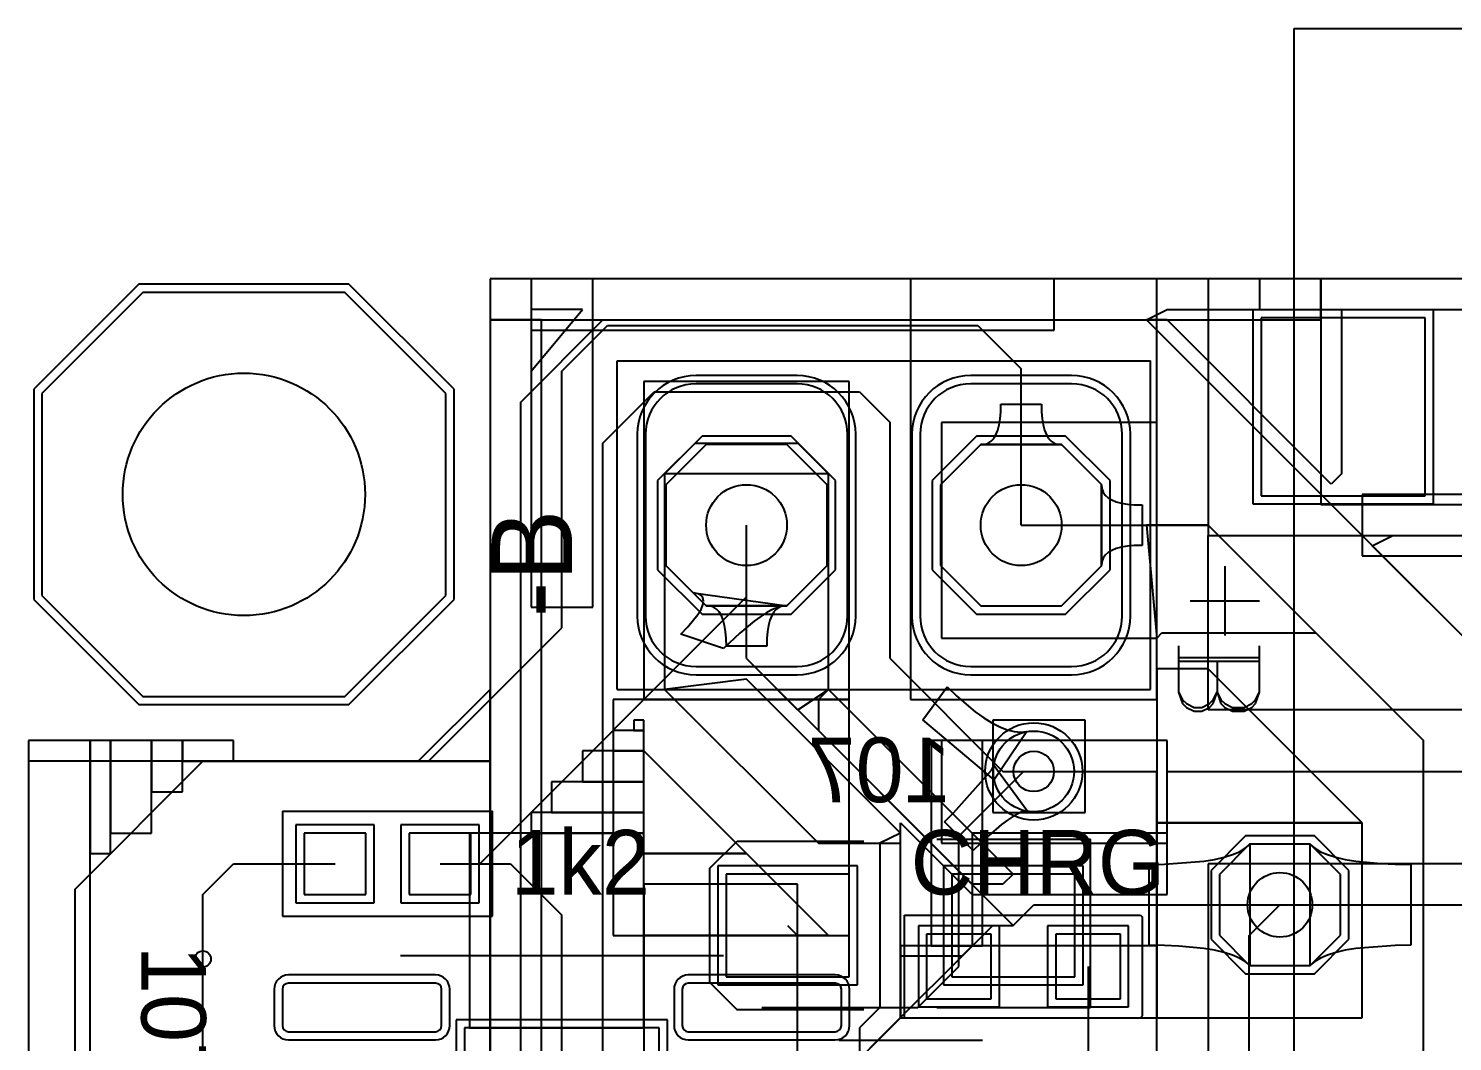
# Model space of a CAD drawing. Header units: millimetres. Extents: x 57.6 to 115.3, y 47.5 to 119.3.
# Drawn here: x 58.42 to 76.05, y 106.77 to 119.3 of the extents above; entities that cross this region are included whole.
import ezdxf

# ---------------------------------------------------------------- set-up
doc = ezdxf.new("R2010")
doc.units = ezdxf.units.MM
for name, color, linetype in [('BottomLayer', 5, 'Continuous'), ('BottomOverlay', 54, 'Continuous'), ('BottomSolder', 6, 'Continuous'), ('PadHoleLayer', 156, 'Continuous'), ('TopLayer', 1, 'Continuous'), ('TopOverlay', 2, 'Continuous'), ('TopSolder', 216, 'Continuous'), ('ViaHoleLayer', 16, 'Continuous')]:
    doc.layers.add(name, color=color, linetype=linetype)

msp = doc.modelspace()

# ---------------------------------------------------------------- linework, layer by layer
at = {"layer": 'BottomLayer'}
for p, q in [((64.135, 116.205), (64.135, 115.697)), ((74.422, 116.205), (64.135, 116.205)), ((74.422, 116.205), (74.422, 113.411)), ((78.105, 116.205), (74.422, 116.205)), ((74.422, 115.697), (74.422, 116.205)), ((59.837, 116.038), (58.587, 114.788)), ((62.337, 116.038), (59.837, 116.038)), ((63.587, 114.788), (62.337, 116.038)), ((64.135, 115.697), (74.422, 115.697)), ((64.135, 115.697), (64.135, 104.775)), ((64.77, 115.697), (64.135, 115.697)), ((64.516, 114.681), (65.532, 115.697)), ((64.643, 115.062), (65.278, 115.824)), ((65.278, 115.824), (64.643, 115.824)), ((64.643, 115.824), (64.643, 115.062)), ((64.77, 104.775), (64.77, 115.697)), ((65.532, 115.697), (72.263, 115.697)), ((72.263, 115.697), (72.517, 115.824)), ((72.263, 115.697), (77.694, 110.266)), ((72.517, 115.697), (72.263, 115.697)), ((72.517, 115.824), (74.676, 115.824)), ((74.549, 113.665), (72.517, 115.697)), ((74.676, 115.824), (74.676, 113.792)), ((58.587, 114.788), (58.587, 112.288)), ((63.587, 112.288), (63.587, 114.788)), ((65.532, 114.173), (66.167, 114.808)), ((66.167, 114.808), (68.707, 114.808)), ((68.707, 114.808), (69.088, 114.427)), ((64.516, 106.172), (64.516, 114.681)), ((69.088, 111.506), (69.088, 114.427)), ((69.723, 114.427), (69.723, 111.76)), ((72.39, 114.427), (69.723, 114.427)), ((72.39, 111.76), (72.39, 114.427)), ((65.532, 103.886), (65.532, 114.173)), ((66.294, 113.792), (66.675, 114.173)), ((66.81, 114.157), (66.31, 113.657)), ((66.675, 114.173), (67.945, 114.173)), ((67.81, 114.157), (66.81, 114.157)), ((68.31, 113.657), (67.81, 114.157)), ((67.945, 114.173), (68.326, 113.792)), ((70.21, 114.157), (69.71, 113.657)), ((71.21, 114.157), (70.21, 114.157)), ((71.71, 113.657), (71.21, 114.157)), ((66.294, 113.792), (66.294, 111.125)), ((68.326, 113.792), (66.294, 113.792)), ((68.326, 113.792), (66.294, 113.792)), ((68.326, 111.125), (68.326, 113.792)), ((74.676, 113.792), (74.549, 113.665)), ((66.31, 113.657), (66.31, 112.657)), ((68.31, 112.657), (68.31, 113.657)), ((69.71, 113.657), (69.71, 112.657)), ((71.705, 112.657), (71.705, 113.657)), ((71.705, 113.657), (71.71, 113.609)), ((71.71, 112.657), (71.71, 113.657)), ((71.71, 113.609), (71.725, 113.567)), ((71.725, 113.567), (71.75, 113.529)), ((71.75, 113.529), (71.786, 113.497)), ((71.786, 113.497), (71.831, 113.469)), ((71.831, 113.469), (71.886, 113.447)), ((71.886, 113.447), (71.951, 113.429)), ((71.951, 113.429), (72.026, 113.417)), ((72.026, 113.417), (72.111, 113.409)), ((72.111, 113.409), (72.207, 113.407)), ((72.207, 113.407), (72.207, 112.907)), ((74.422, 113.411), (78.105, 113.411)), ((74.93, 113.538), (74.93, 112.776)), ((91.186, 113.538), (74.93, 113.538)), ((67.31, 111.506), (67.31, 113.157)), ((70.71, 113.157), (73.025, 113.157)), ((72.263, 113.157), (72.39, 111.76)), ((73.025, 113.157), (72.263, 113.157)), ((73.025, 113.157), (75.692, 110.49)), ((74.358, 111.823), (73.025, 113.157)), ((75.057, 112.903), (75.311, 113.03)), ((75.311, 113.03), (76.962, 113.03)), ((71.831, 112.845), (71.786, 112.817)), ((71.886, 112.867), (71.831, 112.845)), ((71.951, 112.885), (71.886, 112.867)), ((72.026, 112.897), (71.951, 112.885)), ((72.111, 112.905), (72.026, 112.897)), ((72.207, 112.907), (72.111, 112.905)), ((76.708, 111.252), (75.057, 112.903)), ((71.71, 112.705), (71.705, 112.657)), ((71.725, 112.747), (71.71, 112.705)), ((71.75, 112.785), (71.725, 112.747)), ((71.786, 112.817), (71.75, 112.785)), ((74.93, 112.776), (91.186, 112.776)), ((66.31, 112.657), (66.81, 112.157)), ((67.81, 112.157), (68.31, 112.657)), ((69.71, 112.657), (70.21, 112.157)), ((71.21, 112.157), (71.71, 112.657)), ((58.587, 112.288), (59.837, 111.038)), ((62.337, 111.038), (63.587, 112.288)), ((66.81, 112.157), (67.81, 112.157)), ((66.859, 112.159), (66.812, 112.164)), ((66.812, 112.164), (67.808, 112.164)), ((66.901, 112.144), (66.859, 112.159)), ((66.939, 112.119), (66.901, 112.144)), ((67.719, 112.144), (67.681, 112.119)), ((67.761, 112.159), (67.719, 112.144)), ((67.808, 112.164), (67.761, 112.159)), ((70.21, 112.157), (71.21, 112.157)), ((66.971, 112.083), (66.939, 112.119)), ((66.998, 112.038), (66.971, 112.083)), ((67.02, 111.983), (66.998, 112.038)), ((67.038, 111.917), (67.02, 111.983)), ((67.6, 111.983), (67.582, 111.917)), ((67.622, 112.038), (67.6, 111.983)), ((67.649, 112.083), (67.622, 112.038)), ((67.681, 112.119), (67.649, 112.083)), ((67.05, 111.842), (67.038, 111.917)), ((67.058, 111.756), (67.05, 111.842)), ((67.57, 111.842), (67.562, 111.756)), ((67.582, 111.917), (67.57, 111.842)), ((72.39, 111.76), (72.453, 111.823)), ((72.453, 111.823), (74.358, 111.823)), ((67.06, 111.66), (67.058, 111.756)), ((67.56, 111.66), (67.06, 111.66)), ((67.562, 111.756), (67.56, 111.66)), ((69.723, 111.76), (72.39, 111.76)), ((67.31, 111.506), (70.612, 108.204)), ((69.088, 111.506), (70.485, 110.109)), ((67.31, 111.252), (66.294, 111.125)), ((69.215, 109.347), (67.31, 111.252)), ((73.025, 111.379), (72.39, 111.379)), ((72.39, 111.379), (72.39, 109.474)), ((74.93, 109.474), (73.025, 111.379)), ((64.135, 111.125), (63.246, 110.236)), ((64.135, 110.236), (64.135, 111.125)), ((66.294, 111.125), (68.326, 111.125)), ((66.294, 111.125), (68.199, 109.22)), ((67.691, 111.125), (68.326, 111.125)), ((68.199, 110.617), (67.691, 111.125)), ((67.945, 110.871), (68.326, 111.125)), ((68.326, 111.125), (68.199, 110.998)), ((68.326, 111.125), (70.612, 108.839)), ((69.494, 110.747), (69.792, 111.156)), ((69.792, 111.156), (69.913, 111.039)), ((59.837, 111.038), (62.337, 111.038)), ((68.199, 110.998), (68.199, 110.617)), ((69.913, 111.039), (70.14, 110.847)), ((70.104, 108.712), (67.945, 110.871)), ((70.377, 110.007), (69.494, 110.747)), ((70.14, 110.847), (70.247, 110.771)), ((70.247, 110.771), (70.348, 110.709)), ((70.358, 110.744), (70.358, 109.601)), ((71.501, 110.744), (70.358, 110.744)), ((71.501, 109.601), (71.501, 110.744)), ((70.348, 110.709), (70.445, 110.66)), ((70.782, 110.602), (70.377, 110.007)), ((70.445, 110.66), (70.536, 110.625)), ((70.536, 110.625), (70.623, 110.604)), ((70.623, 110.604), (70.705, 110.596)), ((70.705, 110.596), (70.782, 110.602)), ((75.692, 106.172), (75.692, 110.49)), ((58.42, 110.236), (58.42, 104.775)), ((64.135, 110.236), (58.42, 110.236)), ((63.246, 110.236), (64.135, 110.236)), ((64.135, 104.775), (64.135, 110.236)), ((66.04, 109.093), (66.04, 110.363)), ((66.04, 110.363), (67.31, 109.093)), ((70.485, 110.109), (70.866, 110.109)), ((70.358, 109.601), (71.501, 109.601)), ((69.215, 109.347), (68.961, 109.22)), ((69.215, 107.823), (69.215, 109.474)), ((69.215, 109.474), (70.104, 108.585)), ((69.215, 109.22), (69.215, 109.347)), ((69.215, 107.061), (69.215, 109.347)), ((72.39, 109.474), (72.39, 107.061)), ((74.93, 109.474), (72.39, 109.474)), ((72.39, 109.474), (74.93, 109.474)), ((74.93, 107.061), (74.93, 109.474)), ((68.199, 109.22), (69.215, 109.22)), ((68.961, 109.22), (68.961, 107.188)), ((73.539, 109.208), (73.164, 108.833)), ((73.412, 109.116), (73.483, 109.158)), ((73.483, 109.158), (73.54, 109.205)), ((74.289, 109.208), (73.539, 109.208)), ((73.54, 109.205), (73.54, 107.711)), ((74.664, 108.833), (74.289, 109.208)), ((67.31, 109.093), (66.04, 109.093)), ((66.04, 109.093), (67.31, 109.093)), ((66.04, 108.077), (66.04, 109.093)), ((67.31, 109.093), (68.326, 108.077)), ((72.294, 108.958), (72.486, 108.96)), ((72.294, 107.958), (72.294, 108.958)), ((72.486, 108.96), (72.973, 108.997)), ((72.973, 108.997), (73.105, 109.02)), ((73.105, 109.02), (73.222, 109.047)), ((73.222, 109.047), (73.325, 109.079)), ((73.325, 109.079), (73.412, 109.116)), ((68.58, 108.839), (67.056, 108.839)), ((67.056, 108.839), (67.056, 107.569)), ((68.58, 107.569), (68.58, 108.839)), ((71.374, 108.839), (69.85, 108.839)), ((69.85, 108.839), (69.85, 107.569)), ((70.612, 108.839), (70.485, 108.712)), ((71.374, 107.569), (71.374, 108.839)), ((73.164, 108.833), (73.164, 108.083)), ((74.664, 108.083), (74.664, 108.833)), ((66.04, 108.712), (66.04, 106.426)), ((67.942, 108.712), (66.04, 108.712)), ((67.942, 106.426), (67.942, 108.712)), ((70.485, 108.712), (70.104, 108.712)), ((70.104, 108.585), (70.104, 107.95)), ((70.612, 108.204), (70.866, 108.458)), ((70.866, 108.458), (73.914, 108.458)), ((68.326, 108.077), (66.04, 108.077)), ((67.818, 108.204), (67.942, 108.08)), ((67.942, 106.106), (67.942, 108.08)), ((68.842, 106.688), (70.358, 108.204)), ((70.358, 108.204), (70.612, 108.204)), ((73.164, 108.083), (73.539, 107.708)), ((74.289, 107.708), (74.664, 108.083)), ((69.215, 107.95), (69.215, 107.061)), ((72.39, 107.95), (69.215, 107.95)), ((70.104, 107.95), (69.977, 107.823)), ((72.486, 107.956), (72.294, 107.958)), ((72.39, 107.061), (72.39, 107.95)), ((72.664, 107.948), (72.486, 107.956)), ((72.973, 107.919), (72.664, 107.948)), ((73.105, 107.896), (72.973, 107.919)), ((69.977, 107.823), (69.215, 107.823)), ((73.222, 107.869), (73.105, 107.896)), ((73.325, 107.837), (73.222, 107.869)), ((73.412, 107.8), (73.325, 107.837)), ((73.483, 107.758), (73.412, 107.8)), ((73.54, 107.711), (73.483, 107.758)), ((67.056, 107.569), (68.58, 107.569)), ((69.85, 107.569), (71.374, 107.569)), ((73.539, 107.708), (74.289, 107.708)), ((68.961, 107.188), (68.707, 106.934)), ((68.707, 106.553), (69.215, 107.061)), ((69.215, 107.061), (72.39, 107.061)), ((72.39, 107.061), (74.93, 107.061)), ((68.707, 106.934), (68.707, 106.553))]:
    msp.add_line(p, q, dxfattribs=at)
msp.add_circle((70.866, 110.109), 0.5, dxfattribs=at)
at = {"layer": 'BottomOverlay'}
for p, q in [((66.857, 108.912), (67.192, 109.246)), ((67.192, 109.246), (67.416, 109.246)), ((67.416, 109.246), (68.762, 109.246)), ((69.665, 109.271), (71.011, 109.271)), ((70.427, 109.271), (71.57, 109.271)), ((70.76, 109.271), (71.57, 109.271)), ((71.57, 107.188), (71.57, 109.271)), ((66.857, 108.687), (66.857, 108.912)), ((66.857, 107.728), (66.857, 108.687)), ((66.857, 107.495), (66.857, 107.728)), ((66.857, 107.495), (67.189, 107.163)), ((67.189, 107.163), (67.422, 107.163)), ((67.422, 107.163), (68.762, 107.163)), ((69.665, 107.188), (71.011, 107.188)), ((70.351, 107.188), (71.57, 107.188)), ((70.506, 107.188), (71.57, 107.188)), ((68.453, 106.782), (70.231, 106.782))]:
    msp.add_line(p, q, dxfattribs=at)
at = {"layer": 'BottomSolder'}
for p, q in [((59.786, 116.14), (58.485, 114.839)), ((62.388, 116.14), (59.786, 116.14)), ((63.689, 114.839), (62.388, 116.14)), ((58.485, 114.839), (58.485, 112.237)), ((63.689, 112.237), (63.689, 114.839)), ((66.759, 114.259), (66.208, 113.708)), ((67.861, 114.259), (66.759, 114.259)), ((68.412, 113.708), (67.861, 114.259)), ((70.159, 114.259), (69.608, 113.708)), ((71.261, 114.259), (70.159, 114.259)), ((71.812, 113.708), (71.261, 114.259)), ((66.208, 113.708), (66.208, 112.606)), ((68.412, 112.606), (68.412, 113.708)), ((69.608, 113.708), (69.608, 112.606)), ((71.812, 112.606), (71.812, 113.708)), ((66.208, 112.606), (66.759, 112.055)), ((67.861, 112.055), (68.412, 112.606)), ((69.608, 112.606), (70.159, 112.055)), ((71.261, 112.055), (71.812, 112.606)), ((58.485, 112.237), (59.786, 110.936)), ((62.388, 110.936), (63.689, 112.237)), ((66.759, 112.055), (67.861, 112.055)), ((70.159, 112.055), (71.261, 112.055)), ((59.786, 110.936), (62.388, 110.936)), ((73.488, 109.31), (73.062, 108.884)), ((74.34, 109.31), (73.488, 109.31)), ((74.766, 108.884), (74.34, 109.31)), ((68.682, 108.941), (66.954, 108.941)), ((66.954, 108.941), (66.954, 107.467)), ((68.682, 107.467), (68.682, 108.941)), ((71.476, 108.941), (69.748, 108.941)), ((69.748, 108.941), (69.748, 107.467)), ((71.476, 107.467), (71.476, 108.941)), ((73.062, 108.884), (73.062, 108.032)), ((74.766, 108.032), (74.766, 108.884)), ((73.062, 108.032), (73.488, 107.606)), ((74.34, 107.606), (74.766, 108.032)), ((73.488, 107.606), (74.34, 107.606)), ((66.954, 107.467), (68.682, 107.467)), ((69.748, 107.467), (71.476, 107.467))]:
    msp.add_line(p, q, dxfattribs=at)
msp.add_circle((70.866, 110.109), 0.602, dxfattribs=at)
at = {"layer": 'PadHoleLayer'}
for centre, radius in [((61.087, 113.538), 1.5), ((67.31, 113.157), 0.5), ((70.71, 113.157), 0.5), ((73.914, 108.458), 0.4)]:
    msp.add_circle(centre, radius, dxfattribs=at)
at = {"layer": 'TopLayer'}
for p, q in [((64.643, 116.205), (64.643, 115.57)), ((71.12, 116.205), (64.643, 116.205)), ((64.643, 116.205), (64.643, 112.141)), ((65.405, 116.205), (64.643, 116.205)), ((65.405, 112.141), (65.405, 116.205)), ((69.342, 116.205), (69.342, 110.998)), ((72.39, 116.205), (69.342, 116.205)), ((71.12, 115.57), (71.12, 116.205)), ((72.39, 110.998), (72.39, 116.205)), ((73.025, 116.205), (73.025, 113.03)), ((78.359, 116.205), (73.025, 116.205)), ((73.66, 116.205), (73.66, 115.824)), ((79.756, 116.205), (73.66, 116.205)), ((59.837, 116.038), (58.587, 114.788)), ((62.337, 116.038), (59.837, 116.038)), ((63.587, 114.788), (62.337, 116.038)), ((73.66, 115.824), (79.756, 115.824)), ((75.712, 115.721), (73.68, 115.721)), ((73.68, 115.721), (73.68, 113.521)), ((75.712, 113.521), (75.712, 115.721)), ((64.643, 115.57), (71.12, 115.57)), ((65.024, 115.062), (65.59, 115.628)), ((65.59, 115.628), (70.173, 115.628)), ((70.173, 115.628), (70.71, 115.091)), ((65.024, 111.887), (65.024, 115.062)), ((70.71, 113.157), (70.71, 115.091)), ((58.587, 114.788), (58.587, 112.288)), ((63.587, 112.288), (63.587, 114.788)), ((66.04, 114.935), (66.04, 110.998)), ((68.58, 114.935), (66.04, 114.935)), ((67.935, 114.907), (66.685, 114.907)), ((68.58, 110.998), (68.58, 114.935)), ((71.335, 114.907), (70.085, 114.907)), ((70.458, 114.558), (70.46, 114.654)), ((70.46, 114.654), (70.96, 114.654)), ((70.96, 114.654), (70.962, 114.558)), ((70.438, 114.397), (70.45, 114.472)), ((70.45, 114.472), (70.458, 114.558)), ((70.962, 114.558), (70.97, 114.472)), ((70.97, 114.472), (70.982, 114.397)), ((66.06, 114.282), (66.06, 112.032)), ((68.56, 112.032), (68.56, 114.282)), ((69.46, 114.282), (69.46, 112.032)), ((70.371, 114.231), (70.398, 114.276)), ((70.398, 114.276), (70.42, 114.331)), ((70.42, 114.331), (70.438, 114.397)), ((70.982, 114.397), (71, 114.331)), ((71, 114.331), (71.022, 114.276)), ((71.022, 114.276), (71.049, 114.231)), ((71.96, 112.032), (71.96, 114.282)), ((66.81, 114.157), (66.31, 113.657)), ((67.81, 114.157), (66.81, 114.157)), ((68.31, 113.657), (67.81, 114.157)), ((70.21, 114.157), (69.71, 113.657)), ((71.21, 114.157), (70.21, 114.157)), ((70.212, 114.15), (70.259, 114.155)), ((71.208, 114.15), (70.212, 114.15)), ((70.259, 114.155), (70.301, 114.17)), ((70.301, 114.17), (70.339, 114.195)), ((70.339, 114.195), (70.371, 114.231)), ((71.049, 114.231), (71.081, 114.195)), ((71.081, 114.195), (71.119, 114.17)), ((71.119, 114.17), (71.161, 114.155)), ((71.161, 114.155), (71.208, 114.15)), ((71.71, 113.657), (71.21, 114.157)), ((66.31, 113.657), (66.31, 112.657)), ((68.31, 112.657), (68.31, 113.657)), ((69.71, 113.657), (69.71, 112.657)), ((71.71, 112.657), (71.71, 113.657)), ((73.68, 113.521), (75.712, 113.521)), ((67.31, 112.268), (67.31, 113.157)), ((73.025, 113.03), (78.359, 113.03)), ((73.025, 110.871), (73.025, 113.03)), ((73.025, 113.03), (88.265, 113.03)), ((66.31, 112.657), (66.81, 112.157)), ((67.81, 112.157), (68.31, 112.657)), ((69.71, 112.657), (70.21, 112.157)), ((71.21, 112.157), (71.71, 112.657)), ((66.71, 112.308), (66.655, 112.321)), ((66.655, 112.321), (67.809, 112.16)), ((66.748, 112.286), (66.71, 112.308)), ((58.587, 112.288), (59.837, 111.038)), ((62.337, 111.038), (63.587, 112.288)), ((64.008, 108.966), (67.31, 112.268)), ((64.643, 112.141), (65.405, 112.141)), ((66.747, 112.115), (66.771, 112.171)), ((66.771, 112.256), (66.748, 112.286)), ((66.779, 112.218), (66.771, 112.256)), ((66.771, 112.171), (66.779, 112.218)), ((66.81, 112.157), (67.81, 112.157)), ((67.696, 112.139), (67.632, 112.113)), ((67.755, 112.155), (67.696, 112.139)), ((67.809, 112.16), (67.755, 112.155)), ((70.21, 112.157), (71.21, 112.157)), ((66.582, 111.897), (66.707, 112.051)), ((66.707, 112.051), (66.747, 112.115)), ((67.405, 111.969), (67.227, 111.821)), ((67.486, 112.028), (67.405, 111.969)), ((67.562, 112.075), (67.486, 112.028)), ((67.632, 112.113), (67.562, 112.075)), ((63.373, 110.236), (65.024, 111.887)), ((66.495, 111.807), (66.582, 111.897)), ((67.026, 111.63), (66.495, 111.807)), ((67.227, 111.821), (67.026, 111.63)), ((66.685, 111.407), (67.935, 111.407)), ((70.085, 111.407), (71.335, 111.407)), ((59.837, 111.038), (62.337, 111.038)), ((65.659, 110.998), (65.659, 108.077)), ((68.58, 110.998), (65.659, 110.998)), ((66.04, 110.998), (68.58, 110.998)), ((68.58, 108.077), (68.58, 110.998)), ((69.342, 110.998), (72.39, 110.998)), ((65.913, 110.744), (65.913, 110.617)), ((66.04, 110.744), (65.913, 110.744)), ((66.04, 110.617), (66.04, 110.744)), ((88.265, 110.871), (73.025, 110.871)), ((65.659, 110.617), (65.659, 110.363)), ((66.04, 110.617), (65.659, 110.617)), ((65.913, 110.617), (66.04, 110.617)), ((66.04, 110.363), (66.04, 110.617)), ((58.42, 110.49), (58.42, 101.092)), ((59.182, 110.49), (58.42, 110.49)), ((59.182, 110.49), (59.182, 109.093)), ((59.436, 110.49), (59.182, 110.49)), ((59.182, 101.092), (59.182, 110.49)), ((59.436, 110.49), (59.436, 109.347)), ((59.944, 110.49), (59.436, 110.49)), ((59.436, 109.093), (59.436, 110.49)), ((59.944, 110.49), (59.944, 109.855)), ((60.325, 110.49), (59.944, 110.49)), ((59.944, 109.347), (59.944, 110.49)), ((60.325, 110.49), (60.325, 110.236)), ((60.96, 110.49), (60.325, 110.49)), ((60.325, 109.855), (60.325, 110.49)), ((60.96, 110.236), (60.96, 110.49)), ((69.596, 110.49), (69.596, 107.95)), ((70.231, 110.49), (69.596, 110.49)), ((69.723, 110.49), (69.723, 109.22)), ((72.517, 110.49), (69.723, 110.49)), ((70.231, 107.95), (70.231, 110.49)), ((72.517, 109.22), (72.517, 110.49)), ((58.997, 108.654), (60.579, 110.236)), ((60.325, 110.236), (60.96, 110.236)), ((60.579, 110.236), (63.373, 110.236)), ((65.278, 110.363), (65.278, 109.982)), ((66.04, 110.363), (65.278, 110.363)), ((65.659, 110.363), (66.04, 110.363)), ((66.04, 109.982), (66.04, 110.363)), ((69.875, 109.599), (70.342, 110.125)), ((69.939, 109.309), (70.739, 110.109)), ((70.342, 110.125), (70.363, 110.161)), ((70.363, 110.161), (70.372, 110.188)), ((70.372, 110.188), (70.792, 109.615)), ((70.739, 110.109), (70.866, 110.109)), ((70.866, 110.109), (72.39, 110.109)), ((72.39, 102.108), (72.39, 110.109)), ((72.517, 110.109), (92.456, 110.109)), ((59.944, 109.855), (60.325, 109.855)), ((64.897, 109.982), (64.897, 109.601)), ((66.04, 109.982), (64.897, 109.982)), ((65.278, 109.982), (66.04, 109.982)), ((66.04, 109.601), (66.04, 109.982)), ((64.643, 109.601), (64.643, 109.347)), ((66.04, 109.601), (64.643, 109.601)), ((64.897, 109.601), (66.04, 109.601)), ((66.04, 109.347), (66.04, 109.601)), ((69.762, 109.486), (69.875, 109.599)), ((70.116, 109.132), (69.762, 109.486)), ((70.539, 109.507), (70.468, 109.453)), ((70.603, 109.549), (70.539, 109.507)), ((70.66, 109.582), (70.603, 109.549)), ((70.711, 109.603), (70.66, 109.582)), ((70.755, 109.614), (70.711, 109.603)), ((70.792, 109.615), (70.755, 109.614)), ((59.436, 109.347), (59.944, 109.347)), ((62.596, 109.347), (61.834, 109.347)), ((61.834, 109.347), (61.834, 108.585)), ((62.596, 108.585), (62.596, 109.347)), ((63.896, 109.347), (63.134, 109.347)), ((63.134, 109.347), (63.134, 108.585)), ((63.881, 109.347), (63.881, 106.934)), ((66.04, 109.347), (63.881, 109.347)), ((63.896, 108.585), (63.896, 109.347)), ((64.643, 109.347), (66.04, 109.347)), ((66.04, 106.934), (66.04, 109.347)), ((70.104, 109.347), (70.104, 108.585)), ((72.517, 109.347), (70.104, 109.347)), ((70.305, 109.314), (70.116, 109.132)), ((70.468, 109.453), (70.305, 109.314)), ((72.517, 108.585), (72.517, 109.347)), ((69.723, 109.22), (72.517, 109.22)), ((69.939, 107.696), (69.939, 109.309)), ((73.539, 109.208), (73.164, 108.833)), ((74.289, 109.208), (73.539, 109.208)), ((74.288, 107.711), (74.288, 109.205)), ((74.288, 109.205), (74.345, 109.158)), ((74.664, 108.833), (74.289, 109.208)), ((74.345, 109.158), (74.416, 109.116)), ((59.182, 109.093), (59.436, 109.093)), ((60.579, 108.585), (60.96, 108.966)), ((60.96, 108.966), (62.215, 108.966)), ((63.515, 108.966), (64.008, 108.966)), ((64.008, 108.966), (64.389, 108.966)), ((64.389, 108.966), (65.024, 108.331)), ((73.025, 108.966), (73.025, 102.87)), ((78.486, 108.966), (73.025, 108.966)), ((74.416, 109.116), (74.503, 109.079)), ((74.503, 109.079), (74.606, 109.047)), ((74.606, 109.047), (74.723, 109.02)), ((74.723, 109.02), (74.855, 108.997)), ((74.855, 108.997), (75.164, 108.968)), ((75.164, 108.968), (75.342, 108.96)), ((75.342, 108.96), (75.534, 108.958)), ((75.534, 108.958), (75.534, 107.958)), ((73.164, 108.833), (73.164, 108.083)), ((74.664, 108.083), (74.664, 108.833)), ((58.997, 101.531), (58.997, 108.654)), ((60.579, 106.426), (60.579, 108.585)), ((61.834, 108.585), (62.596, 108.585)), ((63.134, 108.585), (63.896, 108.585)), ((70.104, 108.585), (72.517, 108.585)), ((73.533, 108.077), (73.914, 108.458)), ((73.914, 108.458), (77.978, 108.458)), ((65.024, 105.283), (65.024, 108.331)), ((65.659, 108.077), (68.58, 108.077)), ((70.339, 108.096), (69.539, 108.096)), ((69.539, 108.096), (69.539, 107.296)), ((70.339, 107.296), (70.339, 108.096)), ((71.939, 108.096), (71.139, 108.096)), ((71.139, 108.096), (71.139, 107.296)), ((71.939, 107.296), (71.939, 108.096)), ((73.164, 108.083), (73.539, 107.708)), ((73.533, 103.251), (73.533, 108.077)), ((74.289, 107.708), (74.664, 108.083)), ((69.596, 107.95), (70.231, 107.95)), ((74.855, 107.919), (74.723, 107.896)), ((75.342, 107.956), (74.855, 107.919)), ((75.534, 107.958), (75.342, 107.956)), ((74.345, 107.758), (74.288, 107.711)), ((74.416, 107.8), (74.345, 107.758)), ((74.503, 107.837), (74.416, 107.8)), ((74.606, 107.869), (74.503, 107.837)), ((74.723, 107.896), (74.606, 107.869)), ((69.431, 107.188), (69.939, 107.696)), ((71.539, 107.696), (71.539, 106.18)), ((73.539, 107.708), (74.289, 107.708)), ((61.564, 107.413), (61.564, 106.963)), ((63.459, 107.488), (61.639, 107.488)), ((63.534, 106.963), (63.534, 107.413)), ((66.514, 107.413), (66.514, 106.963)), ((68.409, 107.488), (66.589, 107.488)), ((68.484, 106.963), (68.484, 107.413)), ((69.539, 107.296), (70.339, 107.296)), ((71.139, 107.296), (71.939, 107.296)), ((67.499, 107.188), (69.431, 107.188)), ((61.639, 106.888), (63.459, 106.888)), ((63.818, 106.934), (63.818, 103.632)), ((66.23, 106.934), (63.818, 106.934)), ((63.881, 106.934), (66.04, 106.934)), ((66.23, 103.632), (66.23, 106.934)), ((66.589, 106.888), (68.409, 106.888))]:
    msp.add_line(p, q, dxfattribs=at)
msp.add_circle((70.866, 110.109), 0.5, dxfattribs=at)
for centre, radius, start, end in [((66.685, 114.282), 0.625, 90, 180), ((67.935, 114.282), 0.625, 0, 90), ((70.085, 114.282), 0.625, 90, 180), ((71.335, 114.282), 0.625, 0, 90), ((66.685, 112.032), 0.625, 180, 270), ((67.935, 112.032), 0.625, 270, 0), ((70.085, 112.032), 0.625, 180, 270), ((71.335, 112.032), 0.625, 270, 0), ((61.639, 107.413), 0.075, 90, 180), ((63.459, 107.413), 0.075, 0, 90), ((66.589, 107.413), 0.075, 90, 180), ((68.409, 107.413), 0.075, 0, 90), ((61.639, 106.963), 0.075, 180, 270), ((63.459, 106.963), 0.075, 270, 0), ((66.589, 106.963), 0.075, 180, 270), ((68.409, 106.963), 0.075, 270, 0)]:
    msp.add_arc(centre, radius, start, end, dxfattribs=at)
at = {"layer": 'TopOverlay'}
for p, q in [((74.092, 119.304), (78.242, 119.304)), ((74.092, 103.083), (74.092, 119.304)), ((65.708, 115.189), (72.312, 115.189)), ((65.708, 111.125), (65.708, 115.189)), ((72.312, 111.125), (72.312, 115.189)), ((73.232, 112.649), (73.232, 111.792)), ((72.803, 112.221), (73.66, 112.221)), ((72.66, 111.663), (72.66, 111.092)), ((73.66, 111.092), (73.66, 111.663)), ((72.66, 111.521), (73.66, 111.521)), ((72.66, 111.473), (73.66, 111.473)), ((73.136, 111.473), (73.136, 111.092)), ((65.708, 111.125), (72.312, 111.125)), ((72.66, 111.092), (72.708, 110.949)), ((72.66, 111.092), (72.708, 110.997)), ((73.089, 110.949), (73.136, 111.092)), ((73.089, 110.997), (73.136, 111.092)), ((73.136, 111.092), (73.184, 110.949)), ((73.136, 111.092), (73.184, 110.997)), ((73.612, 110.949), (73.66, 111.092)), ((73.612, 110.997), (73.66, 111.092)), ((72.708, 110.997), (72.755, 110.949)), ((72.708, 110.949), (72.755, 110.902)), ((72.755, 110.949), (72.851, 110.902)), ((72.755, 110.902), (72.851, 110.854)), ((72.851, 110.902), (72.946, 110.902)), ((72.946, 110.902), (73.041, 110.949)), ((72.946, 110.854), (73.041, 110.902)), ((73.041, 110.949), (73.089, 110.997)), ((73.041, 110.902), (73.089, 110.949)), ((73.184, 110.997), (73.232, 110.949)), ((73.184, 110.949), (73.232, 110.902)), ((73.232, 110.949), (73.327, 110.902)), ((73.232, 110.902), (73.327, 110.854)), ((73.327, 110.902), (73.47, 110.902)), ((73.47, 110.902), (73.565, 110.949)), ((73.47, 110.854), (73.565, 110.902)), ((73.565, 110.949), (73.612, 110.997)), ((73.565, 110.902), (73.612, 110.949)), ((72.851, 110.854), (72.946, 110.854)), ((73.327, 110.854), (73.47, 110.854)), ((61.565, 109.616), (64.165, 109.616)), ((61.565, 109.616), (61.565, 108.316)), ((64.165, 108.316), (64.165, 109.616)), ((61.565, 108.316), (64.165, 108.316)), ((69.266, 108.331), (72.187, 108.331)), ((69.266, 107.061), (69.266, 108.331)), ((72.187, 108.331), (72.212, 108.306)), ((72.212, 107.086), (72.212, 108.306)), ((63.024, 107.833), (67.024, 107.833)), ((69.266, 107.061), (72.187, 107.061)), ((72.187, 107.061), (72.212, 107.086))]:
    msp.add_line(p, q, dxfattribs=at)
msp.add_circle((60.579, 107.788), 0.1, dxfattribs=at)
at = {"layer": 'TopSolder'}
for p, q in [((59.786, 116.14), (58.485, 114.839)), ((62.388, 116.14), (59.786, 116.14)), ((63.689, 114.839), (62.388, 116.14)), ((75.814, 115.823), (73.578, 115.823)), ((73.578, 115.823), (73.578, 113.419)), ((75.814, 113.419), (75.814, 115.823)), ((67.935, 115.009), (66.685, 115.009)), ((71.335, 115.009), (70.085, 115.009)), ((58.485, 114.839), (58.485, 112.237)), ((63.689, 112.237), (63.689, 114.839)), ((65.958, 114.282), (65.958, 112.032)), ((66.759, 114.259), (66.208, 113.708)), ((67.861, 114.259), (66.759, 114.259)), ((68.412, 113.708), (67.861, 114.259)), ((68.662, 112.032), (68.662, 114.282)), ((69.358, 114.282), (69.358, 112.032)), ((70.159, 114.259), (69.608, 113.708)), ((71.261, 114.259), (70.159, 114.259)), ((71.812, 113.708), (71.261, 114.259)), ((72.062, 112.032), (72.062, 114.282)), ((66.208, 113.708), (66.208, 112.606)), ((68.412, 112.606), (68.412, 113.708)), ((69.608, 113.708), (69.608, 112.606)), ((71.812, 112.606), (71.812, 113.708)), ((73.578, 113.419), (75.814, 113.419)), ((66.208, 112.606), (66.759, 112.055)), ((67.861, 112.055), (68.412, 112.606)), ((69.608, 112.606), (70.159, 112.055)), ((71.261, 112.055), (71.812, 112.606)), ((58.485, 112.237), (59.786, 110.936)), ((62.388, 110.936), (63.689, 112.237)), ((66.759, 112.055), (67.861, 112.055)), ((70.159, 112.055), (71.261, 112.055)), ((66.685, 111.305), (67.935, 111.305)), ((70.085, 111.305), (71.335, 111.305)), ((59.786, 110.936), (62.388, 110.936)), ((62.698, 109.449), (61.732, 109.449)), ((61.732, 109.449), (61.732, 108.483)), ((62.698, 108.483), (62.698, 109.449)), ((63.998, 109.449), (63.032, 109.449)), ((63.032, 109.449), (63.032, 108.483)), ((63.998, 108.483), (63.998, 109.449)), ((73.488, 109.31), (73.062, 108.884)), ((74.34, 109.31), (73.488, 109.31)), ((74.766, 108.884), (74.34, 109.31)), ((73.062, 108.884), (73.062, 108.032)), ((74.766, 108.032), (74.766, 108.884)), ((61.732, 108.483), (62.698, 108.483)), ((63.032, 108.483), (63.998, 108.483)), ((70.441, 108.198), (69.437, 108.198)), ((69.437, 108.198), (69.437, 107.194)), ((70.441, 107.194), (70.441, 108.198)), ((72.041, 108.198), (71.037, 108.198)), ((71.037, 108.198), (71.037, 107.194)), ((72.041, 107.194), (72.041, 108.198)), ((73.062, 108.032), (73.488, 107.606)), ((74.34, 107.606), (74.766, 108.032)), ((63.459, 107.59), (61.639, 107.59)), ((68.409, 107.59), (66.589, 107.59)), ((73.488, 107.606), (74.34, 107.606)), ((61.462, 107.413), (61.462, 106.963)), ((63.636, 106.963), (63.636, 107.413)), ((66.412, 107.413), (66.412, 106.963)), ((68.586, 106.963), (68.586, 107.413)), ((69.437, 107.194), (70.441, 107.194)), ((71.037, 107.194), (72.041, 107.194)), ((63.716, 107.036), (63.716, 103.53)), ((66.332, 107.036), (63.716, 107.036)), ((66.332, 103.53), (66.332, 107.036)), ((61.639, 106.786), (63.459, 106.786)), ((66.589, 106.786), (68.409, 106.786))]:
    msp.add_line(p, q, dxfattribs=at)
msp.add_circle((70.866, 110.109), 0.602, dxfattribs=at)
for centre, radius, start, end in [((66.685, 114.282), 0.727, 90, 180), ((67.935, 114.282), 0.727, 0, 90), ((70.085, 114.282), 0.727, 90, 180), ((71.335, 114.282), 0.727, 0, 90), ((66.685, 112.032), 0.727, 180, 270), ((67.935, 112.032), 0.727, 270, 0), ((70.085, 112.032), 0.727, 180, 270), ((71.335, 112.032), 0.727, 270, 0), ((61.639, 107.413), 0.177, 90, 180), ((63.459, 107.413), 0.177, 0, 90), ((66.589, 107.413), 0.177, 90, 180), ((68.409, 107.413), 0.177, 0, 90), ((61.639, 106.963), 0.177, 180, 270), ((63.459, 106.963), 0.177, 270, 0), ((66.589, 106.963), 0.177, 180, 270), ((68.409, 106.963), 0.177, 270, 0)]:
    msp.add_arc(centre, radius, start, end, dxfattribs=at)
at = {"layer": 'ViaHoleLayer'}
msp.add_circle((70.866, 110.109), 0.25, dxfattribs=at)

# ---------------------------------------------------------------- texts
at = {"layer": 'BottomOverlay', "text_generation_flag": 2}
msp.add_text('107', height=0.8, dxfattribs=at).set_placement((69.85, 109.728))
at = {"layer": 'TopOverlay'}
for s, height, rotation, p in [('-B', 1, 90, (65.151, 112.014)), ('107', 0.8, 270, (59.817, 107.95))]:
    msp.add_text(s, height=height, rotation=rotation, dxfattribs=at).set_placement(p)
for s, p in [('1k2', (64.389, 108.585)), ('CHRG', (69.342, 108.585))]:
    msp.add_text(s, height=0.8, dxfattribs=at).set_placement(p)

doc.saveas('drawing.dxf')
